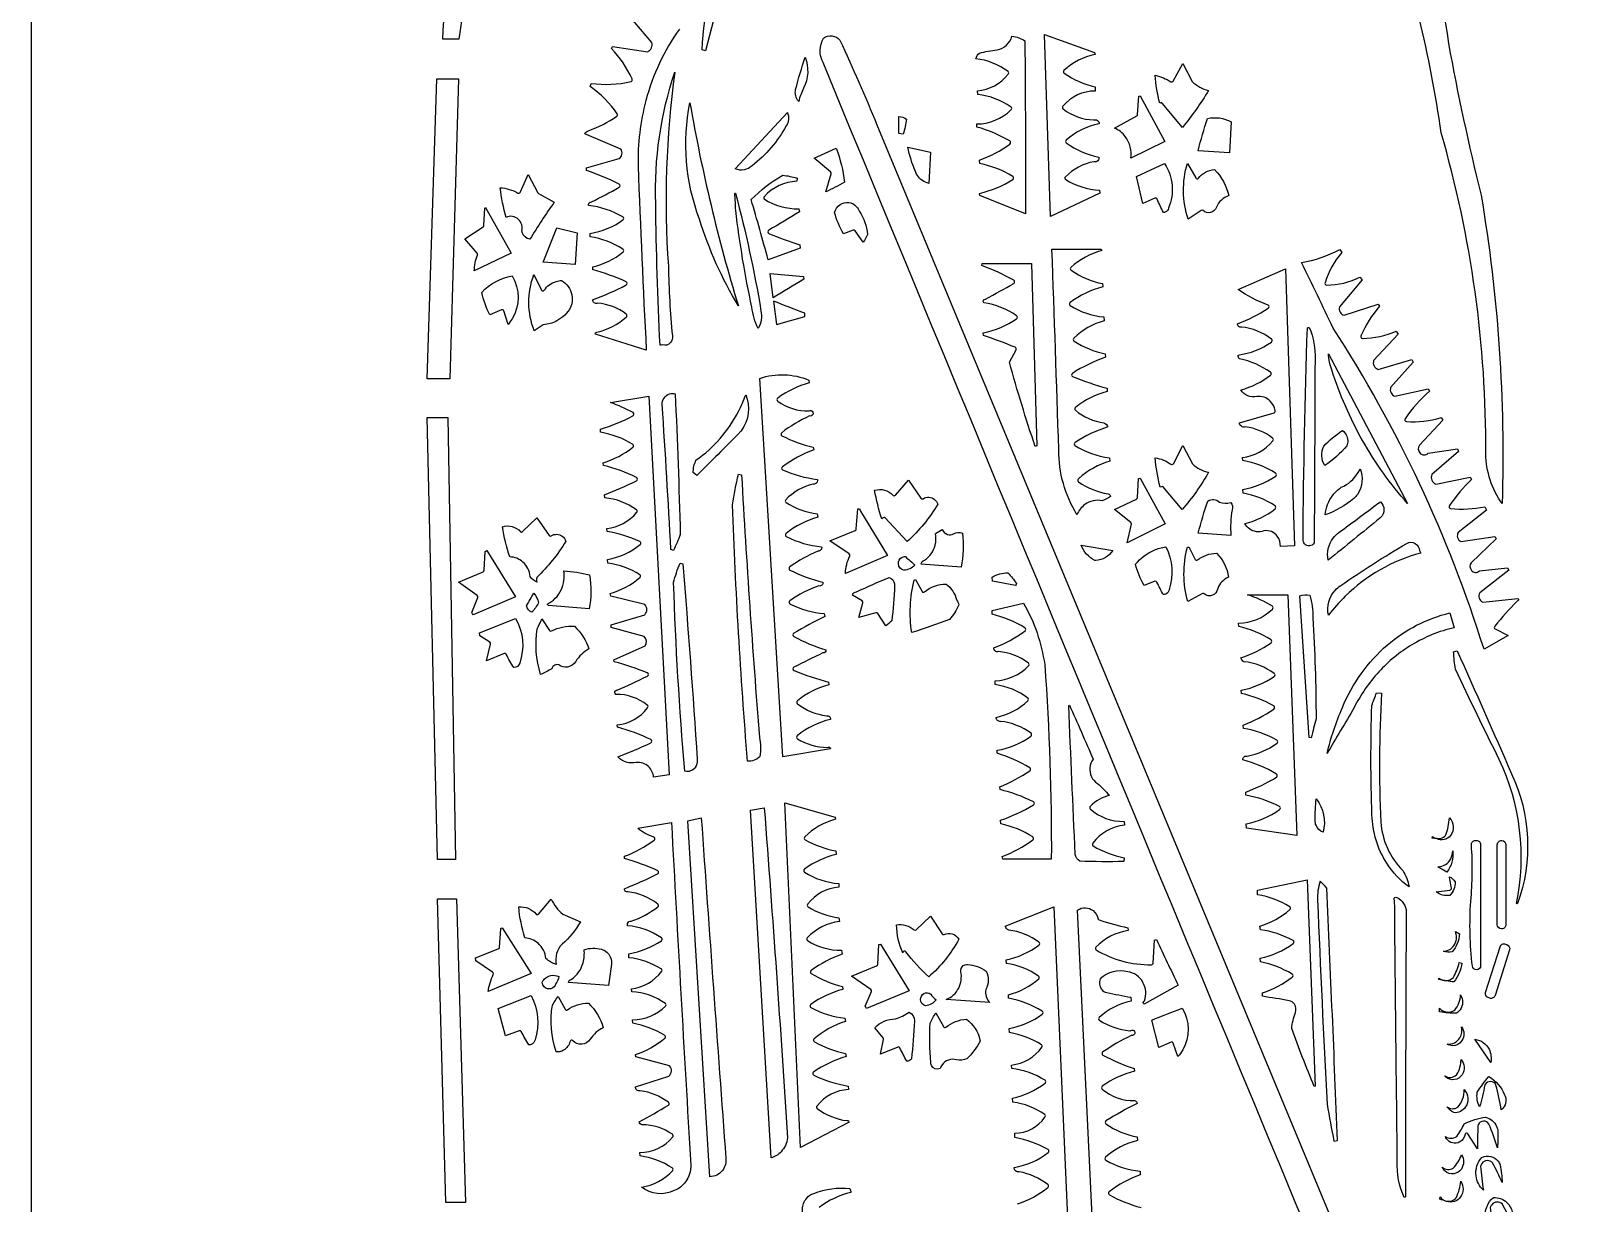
# Model space of a CAD drawing. Header units: millimetres. Extents: x -300 to 300, y -800 to 800.
# Drawn here: x -300 to 75.8, y -62.3 to 221.9 of the extents above; entities that cross this region are included whole.
import ezdxf

# ---------------------------------------------------------------- set-up
doc = ezdxf.new("R2010")
doc.units = ezdxf.units.MM
doc.layers.add('Default', color=70, linetype='Continuous')

msp = doc.modelspace()

# ---------------------------------------------------------------- linework, layer by layer
at = {"layer": 'Default'}
for points in [[(-300, -800), (300, -800), (300, 800), (-300, 800)], [(-198.41, 137.58), (-203.96, 137.58), (-201.6, 210.3), (-196.38, 210.3)], [(-172.49, 174.22), (-167.54, 172.99), (-168.02, 165.29), (-175.81, 165.86)], [(-203.97, 128.2), (-198.91, 128.2), (-197.05, 21.02), (-201.47, 21.02)], [(-194.67, -62.12), (-199.42, -62.12), (-201.45, 11.48), (-196.8, 11.48)]]:
    msp.add_lwpolyline(points, close=True, dxfattribs=at)
for points in [[(56.71, 107.31, -0.150475), (52.74, 119.42, 0.072318), (41.94, 197.18, 0.045357), (28.79, 252.4, 0.012783), (19.54, 280.8, -0.031369), (17.06, 287.03, -0.20689), (19.37, 291.96, -0.095541), (43.69, 218.88, 0.015118), (51.61, 182.1, -0.049632)], [(-190.13, 275.88, -0.046409), (-191.24, 255.64, -0.000313), (-196.27, 219.91), (-200.18, 219.91, -0.032035), (-195.75, 254.48, -0.040407), (-190.85, 275.08, -0.392731)], [(-129.28, 244.76), (-136.48, 217.1), (-137.23, 217.32, -0.115769), (-130.06, 244.48), (-129.83, 244.91)], [(105.89, -298.11, -0.070279), (101.54, -290.05, -0.000912), (-107.94, 214.24, -0.255848), (-107.85, 220.2, -0.39256), (-103.85, 219.67, -0.011732), (-94.88, 199.19), (108.16, -289.59, -0.075469), (109.97, -294.94, -0.339873), (106.45, -298.11)], [(-58.85, 177.59), (-69.9, 181.99), (-69.98, 182.53, 0.080218), (-61.95, 185.87, 0.548712), (-61.95, 186.62, 0.092976), (-69.91, 189.75), (-70.02, 190.59, 0.072773), (-62.65, 194.51, 0.535483), (-62.68, 195.24, 0.066528), (-70.67, 198.63), (-70.67, 199.38, 0.200106), (-62.38, 202.79, 0.483139), (-62.36, 203.48, 0.122015), (-70.41, 206.54), (-70.49, 207.37, 0.199059), (-63.06, 211.42, 0.437244), (-63.07, 212.07, 0.134907), (-70.88, 215.18, -0.201057), (-70.05, 216.55, -0.022795), (-65.73, 217.38, 0.289063), (-62.14, 220.66, -0.121463), (-59.02, 219.53, -0.002469)], [(-41.96, 207.35, 0.228493), (-49.77, 203.68, 0.4728), (-49.74, 203, 0.154417), (-42.35, 200.34, -0.549357), (-41, 199.4, 0.132865), (-48.99, 195.47, 0.469273), (-48.97, 194.79, 0.10455), (-41.04, 191.3, -0.230373), (-41.34, 190.45, -0.281098), (-42.25, 190.22, 0.15242), (-49.18, 186.55, 0.47338), (-49.12, 185.87, 0.115675), (-40.91, 183.31), (-40.85, 182.56), (-52.81, 176.92), (-54.23, 221.04), (-42.09, 216.68), (-41.98, 216.25, 0.133386), (-49.53, 212.36, 0.475531), (-49.49, 211.68, 0.099116), (-41.96, 208.41)], [(-112.28, 215.56, -0.208712), (-112.65, 208.02, 0.057802), (-113.86, 204.85, -0.244221), (-114.6, 207.75, -0.013801)], [(-147.48, 145.76, -0.008909), (-148.52, 180.09, -0.089623), (-143.89, 211.92, 0.051645), (-145.45, 164.88, 0.018526), (-144.49, 148, -0.219725), (-144.95, 146.35, -0.313132), (-146.88, 145.8, -0.131272)], [(-20.79, 198.51), (-25.71, 204.38, 0.428098), (-26.3, 204.4, -0.051663), (-27.39, 211.18, -0.08512), (-23.61, 209.6, 0.429005), (-23.06, 209.75), (-20.68, 214.02), (-18.43, 209.7, 0.155666), (-14.47, 207.48, -0.028824)], [(-140.23, 204.51, 0.031102), (-128.47, 155.23, -0.060255), (-137.92, 176.32, -0.139717)], [(-25.05, 195.12), (-33.32, 191.05, 0.196684), (-34.67, 196.31, 0.130675), (-37.26, 198.37), (-31.89, 201.33, 0.249726), (-31.67, 201.68), (-31.41, 206.09), (-31.08, 206.2)], [(-116.6, 202.12, -0.252754), (-116.87, 198.91, -0.101487), (-125.17, 189.24, -0.305226), (-129.22, 188.48)], [(-89.6, 197.08), (-89.6, 201.15, -0.15243), (-87.7, 200.53, -0.025416), (-88.5, 196.93)], [(-17, 192.88, -0.019187), (-14.74, 200.7, -0.179244), (-9, 199.91), (-9.37, 192.34)], [(-110.13, 191.1), (-104.75, 193.47, -0.060498), (-102.73, 185.24, -0.023186), (-107.3, 182.93), (-105.97, 187.27, 0.302379), (-106.11, 187.75)], [(-81.91, 192.51), (-82.28, 184.94, -0.189723), (-85.08, 186.91, -0.050642), (-85.57, 187.82, -0.043609), (-87.41, 193.76)], [(-27.46, 181.37), (-30.41, 180.1), (-31.95, 186.63), (-25.12, 189.76, -0.248059), (-24.17, 178.98, -0.271009), (-24.97, 177.97, -0.100552), (-25.41, 177.9, -0.011921), (-26.95, 181.15, 0.416475)], [(-9.54, 181.99, 0.227216), (-12.53, 179.19, -0.240857), (-13.99, 177.89, -0.244585), (-15.8, 178.35, 0.347235), (-16.28, 178.38), (-19.38, 176.25, -0.154572), (-19.6, 189.82), (-17.58, 186.29, 0.523969), (-16.94, 186.21, -0.212442), (-13.03, 188.32, -0.12912)], [(-181.41, 182.79), (-179.41, 187.08), (-177.13, 182.71, 0.150923), (-176.96, 182.54), (-173.11, 180.43, 0.01825), (-179.02, 171.41, -0.299248), (-180.9, 173.11, -0.024034), (-180.95, 173.35, 0.260829), (-181.82, 176.24, 0.314782), (-184.82, 176.72, -0.035513), (-186.23, 183.89, -0.119302), (-181.96, 182.61, 0.438244)], [(-114.28, 185.47, 0.201061), (-122.18, 181.79, 0.476949), (-122.18, 181.1, 0.138713), (-113.84, 178.77), (-113.69, 178.1, -0.005903), (-121.13, 173.59, 0.606586), (-121.08, 172.82, 0.017554), (-113.6, 170.04), (-113.48, 169.23), (-121.29, 166.46, 0.008288), (-125.38, 181.02, -0.071132), (-117.73, 186.95, -0.044428), (-114.26, 186.23)], [(-129.18, 182.55, -0.024625), (-123.01, 154.07, -0.183265), (-123.69, 149.79, -0.0851), (-125.21, 154.95, -0.023527), (-129.12, 178.38, 0.003844), (-129.33, 182.49, -0.422072)], [(-183.58, 168.07), (-192.52, 163.75, -0.089138), (-191.75, 167.59, 0.29425), (-191.82, 168.07), (-194.77, 171.54), (-190.37, 174.46, 0.233509), (-190.18, 174.81), (-189.99, 178.98), (-189.76, 179.11)], [(-100.64, 173.58), (-102.96, 172.71, -0.065898), (-105.17, 177.91, -0.177478), (-103.83, 179.83, -0.382244), (-99.8, 179.31, -0.096108), (-99.13, 178.17, -0.114068), (-97.15, 172.6, -0.022223), (-98.2, 170.67), (-100.19, 173.44, 0.343361)], [(-56.51, 121.2, -0.014775), (-62.74, 141.58), (-61.15, 144.6, 0.44685), (-61.36, 145.22, 0.018777), (-69.03, 148.06), (-69.09, 148.74, 0.101424), (-61.01, 152.15, 0.525), (-61.01, 152.88, 0.112434), (-68.97, 156, -0.66581), (-68.54, 156.92, 0.0098), (-61.71, 160.72, 0.577232), (-61.72, 161.48, 0.03695), (-69.44, 165.05), (-69.38, 165.5), (-57.37, 165.5), (-56.14, 121.29, -0.204855)], [(-46.4, 104.63, -0.137998), (-50.8, 120.36, 0.001145), (-52.44, 169.03), (-40.51, 169.03), (-40.39, 168.7, 0.10796), (-47.85, 164.6, 0.489895), (-47.81, 163.9, 0.100614), (-40.16, 160.65), (-40.1, 159.86, 0.105599), (-48.03, 156.04, 0.499917), (-48.02, 155.34, 0.120597), (-39.86, 152.57), (-39.75, 151.64, 0.129805), (-47.15, 147.4, 0.472502), (-47.09, 146.72, 0.092526), (-39.53, 143.64), (-39.5, 142.81, 0.05273), (-47.49, 138.9, 0.602056), (-47.43, 138.13, 0.03385), (-39.04, 135.28), (-39.02, 134.48, 0.106742), (-46.77, 130.63, 0.477453), (-46.77, 129.94, 0.132661), (-39.85, 126.86, -0.262172), (-38.92, 125.89, 0.069338), (-46.85, 122.14, 0.521257), (-46.87, 121.42, 0.117562), (-38.51, 118.45), (-38.4, 117.58, 0.117699), (-45.91, 113.41, 0.045926), (-46.1, 113.23, 0.426921), (-46.01, 112.6, 0.119307), (-38.78, 109.69, -0.327306), (-38.24, 109.04, -0.087127), (-40.24, 108.02, 0.209023), (-44.46, 107.08, 0.13205)], [(52.91, 105.72), (46.06, 100.34, 0.442213), (46.76, 98.09), (54.95, 99.3), (55.24, 98.8), (49.18, 92.98, 0.338115), (49.27, 91.1, 0.435183), (51.23, 90.99), (58.05, 91.71), (58.32, 91.18), (51.28, 85.69, 0.426336), (52, 83.39), (60.54, 84.31, -0.542087), (60.39, 83.64, 0.031074), (54.91, 77.59, 0.484905), (55.05, 76.92), (58.2, 75.36), (52.32, 71.98, 0.068182), (15.72, 149.89, 0.001968), (8.1, 165.76, 0.074298), (17.32, 168.91), (17.87, 168.22, 0.105819), (13.77, 160.87, 0.493843), (14.13, 160.31, 0.122014), (22.24, 162.25), (22.74, 161.61), (17.31, 155.01, 0.43498), (18.38, 152.97), (26.68, 155.66), (27, 155.21, 0.073144), (22.48, 147.98, 0.562079), (22.85, 147.36, 0.097935), (31.04, 149.11), (31.49, 148.43), (25.55, 141.98, 0.424232), (26.69, 139.87), (34.81, 142.27), (35.16, 141.65), (29.68, 135.46, 0.410644), (30.73, 133.34), (38.76, 135.16), (39.12, 134.59, 0.067178), (33.19, 127.88, 0.589603), (33.5, 127.2, 0.085293), (41.94, 128.16), (42.31, 127.52), (36.66, 121.5, 0.336951), (36.75, 119.61, 0.443265), (38.75, 119.52), (45.88, 120.57), (46.16, 119.95), (39.68, 114.34, 0.426033), (40.61, 112.04), (48.98, 113.7), (49.3, 113.17, 0.051222), (43.93, 106.82, 0.577275), (44.22, 106.13, 0.07631), (52.51, 106.54)], [(-183.33, 162.52, -0.274692), (-183.32, 152.13, -0.043888), (-184.29, 150.78), (-185.38, 154.04, 0.443698), (-185.91, 154.3), (-188.71, 153.09, -0.078831), (-190.69, 158.52, -0.162399)], [(-175.78, 150.69), (-177.96, 149.2, -0.186187), (-178.06, 162.84), (-176.22, 159.1, 0.589994), (-175.54, 159.05, -0.176656), (-172.67, 161.2, -0.067635), (-171.37, 161.4, -0.218377), (-168.89, 157.95, -0.133926), (-169.07, 155.08, 0.096548), (-169.15, 154.93, -0.142511), (-172.51, 151.62, -0.110718), (-175.77, 150.7)], [(-120.07, 157.23), (-120.8, 163.14), (-112.71, 162.35), (-112.58, 161.72, 0.00465)], [(-5.67, 102.49, 0.114722), (1.67, 106.06, 0.488815), (1.66, 106.76, 0.107241), (-6.1, 109.81), (-6.2, 110.7, 0.096291), (1.81, 113.98, 0.547707), (1.79, 114.72, 0.094468), (-6.15, 117.73), (-6.24, 118.5, 0.196384), (1.1, 122.52, 0.4634), (1.07, 123.19, 0.134024), (-5.56, 125.91, -0.48752), (-6.99, 126.92), (1.42, 129.36, 0.403877), (1.7, 129.91, 0.151438), (0.47, 132.17, 0.234486), (-2.78, 133.26, -0.324426), (-6.62, 134.88, 0.096997), (0.55, 138.45, 0.499565), (0.54, 139.16, 0.110277), (-6.96, 142.39, -0.14927), (-7.28, 143.34, 0.116675), (0.77, 146.45, 0.500014), (0.8, 147.16, 0.14559), (-6.5, 150.11, -0.523204), (-7.45, 150.93, 0.051663), (0.02, 154.67, 0.588593), (-0.03, 155.44, -0.070557), (-7.33, 159.26), (4.19, 164.23), (6.36, 97.07), (2.95, 96.89, 0.174902), (2.18, 99.39, 0.280636), (-1.04, 100.74, -0.263657), (-4.58, 101.2, -0.106409)], [(-119.97, 156.43), (-119.27, 150.75), (-112.34, 152.72), (-112.36, 153.47, -0.006627)], [(9.94, 150.02, -0.116959), (11.34, 142.31, -0.000876), (11.13, 97.79, -0.550765), (8.79, 97.6, -0.167428), (8.45, 98.61, -0.006441), (9.49, 149.92, -0.246003)], [(14.59, 143.61), (33.78, 107.31, -0.052925), (22.88, 122.6, -0.05091), (15.41, 139.75, -0.074494)], [(-123.3, 137.69, -0.182015), (-111.43, 137.26), (-111.29, 136.59, 0.088502), (-118.95, 132.9, 0.508927), (-118.95, 132.18, 0.164794), (-111.33, 129.78, -0.450878), (-110.43, 129.52, -0.380086), (-110.66, 128.64, -0.240733), (-111.2, 128.57, 0.057039), (-117.97, 124.51, 0.546386), (-117.91, 123.78, 0.069796), (-110.32, 121.04), (-110.19, 120.33, 0.070544), (-117.81, 116.26, 0.550281), (-117.76, 115.52, 0.077675), (-109.33, 113.19, -0.320195), (-109.71, 112.17, -0.206727), (-110.36, 112.04, 0.148261), (-116.98, 108.25, 0.458785), (-116.92, 107.59, 0.115014), (-109.36, 104.86), (-109.24, 103.99, 0.103839), (-116.93, 100.04, 0.531595), (-116.87, 99.32, 0.09414), (-108.29, 96.83, -0.502928), (-109.18, 95.77, 0.058936), (-116.01, 91.95, 0.550034), (-115.97, 91.21, 0.059955), (-107.97, 88.24, -0.526347), (-108.94, 87.34, 0.081751), (-115.99, 83.71, 0.550685), (-115.94, 82.97, 0.098513), (-107.66, 80.66), (-107.54, 79.92, 0.021964), (-115.03, 75.87, 0.574984), (-115.02, 75.11, 0.055649), (-107.28, 71.85, -0.468524), (-107.98, 71.1, 0.00963), (-115.01, 67.64, 0.631912), (-114.98, 66.85, 0.033975), (-106.61, 64.03), (-106.54, 63.34, 0.11294), (-114.16, 59.48, 0.476434), (-114.15, 58.79, 0.135653), (-107.11, 55.87, -0.52037), (-106.16, 55, 0.117165), (-114.2, 50.99, 0.513985), (-114.15, 50.28, 0.139251), (-106.89, 48.2, -0.56347), (-106.13, 47.86), (-117.66, 45.95)], [(-161.27, 117.23, 0.099699), (-154.07, 121.02, 0.523743), (-154.12, 121.74, 0.089817), (-161.91, 124.61), (-161.94, 125.4, 0.05347), (-154.04, 128.61, 0.570459), (-154.01, 129.37, 0.038147), (-159.5, 131.82), (-150.21, 133.4), (-145.26, 41.56), (-149.04, 40.96, 0.184184), (-150.3, 43.57, 0.229236), (-153.26, 44.54, -0.26648), (-157.69, 45.88, 0.015678), (-149.72, 49.3, 0.615848), (-149.71, 50.08, 0.052322), (-157.78, 53.07), (-157.84, 53.66, 0.209071), (-150.51, 57.78, 0.498003), (-150.6, 58.47, 0.171708), (-158.16, 61.06, -0.59885), (-158.21, 62.01, -0.177026), (-157.9, 62.07, 0.010109), (-150.55, 65.47, 0.645839), (-150.57, 66.26, 0.035368), (-158.56, 68.95), (-158.66, 69.47), (-151.1, 72.8, 0.38423), (-151.31, 75.06), (-159.29, 77.29), (-159.31, 77.94), (-151.18, 80.36, 0.416466), (-151.19, 82.84), (-159.43, 84.86), (-159.53, 85.55, 0.107517), (-152.34, 89.36, 0.487221), (-152.36, 90.06, 0.112547), (-160.14, 92.87), (-160.2, 93.78, 0.126299), (-152.26, 97.39, 0.56334), (-152.35, 98.13, 0.058969), (-160.33, 100.56), (-160.39, 101.31, 0.199426), (-153.15, 105.15, 0.448458), (-153.16, 105.81, 0.133852), (-160.9, 108.71), (-160.95, 109.46, 0.022314), (-153.18, 112.84, 0.608023), (-153.17, 113.61, 0.065508), (-161.21, 116.56)], [(-143.81, 133.97, -0.005678), (-142.58, 99.81, -0.030662), (-144.22, 95.98), (-144.86, 96.16, 0.003937), (-146.96, 131.32, -0.322555), (-145.18, 133.92, -0.146299)], [(-139.45, 114.82, -0.107068), (-138.76, 117.83, 0.120989), (-128.47, 129.67, 0.031666), (-126.69, 133.71, -0.265696), (-127.78, 125, -0.025197), (-128.32, 124.37, -0.002149), (-138.53, 114.16)], [(18.02, 125.01, -0.225844), (19.27, 122.65, -0.10442), (19.07, 121.33, -0.074859), (13.72, 116.55, -0.263877), (13.45, 121.24, -0.068059)], [(-26.23, 111.33, -0.037004), (-27.44, 118.41, -0.131393), (-23.6, 116.84, 0.463451), (-23.01, 116.98), (-20.72, 121.4), (-18.33, 116.97, 0.15937), (-14.46, 114.93, -0.048635), (-20.84, 105.89), (-25.52, 111.43, 0.093468)], [(-127.71, 114.26, 0.006045), (-123.36, 50.64, -0.083693), (-123.25, 46.01, -0.241416), (-126.27, 44.88, -0.010684), (-129.93, 107.04, -0.022719), (-128.44, 114.46)], [(-93.72, 103.65, -0.033117), (-95.45, 110.56, -0.285374), (-90.95, 109.31, 0.406515), (-90.41, 109.36), (-87.21, 112.99), (-84.22, 108.62, 0.410517), (-83.69, 108.51, -0.32926), (-80.91, 108.31, -0.130777), (-80.12, 107.17, -0.076421), (-87.57, 98.12), (-92.95, 103.92, 0.206467)], [(-37.25, 105.89), (-31.92, 108.43, 0.265688), (-31.68, 108.79), (-31.42, 113.37), (-31.03, 113.47), (-25.02, 102.39), (-34.21, 97.81), (-33.19, 102.3, 0.289839), (-33.34, 102.75)], [(13.81, 104.56, -0.145454), (15.71, 109.43, -0.081868), (17.72, 111.28, 0.160414), (21.79, 114.83, 0.029078), (22.29, 115.78, -0.248695), (21.61, 109.55, -0.053287), (20.76, 108.55, -0.080049)], [(-99.88, 101.19), (-99.52, 106.06, -0.443361), (-98.88, 105.52), (-92.33, 94.75), (-102.52, 90.38, -0.098377), (-101.48, 94.63, 0.344159), (-101.64, 95.15), (-106.31, 98.3), (-100.14, 100.82, 0.276005)], [(-16.96, 100.14, -0.024377), (-14.63, 107.94, -0.352578), (-11.82, 107.7, 0.178323), (-9.11, 107.57, -0.267354), (-8.75, 105.83, 0.064339), (-9.05, 99.57)], [(14.54, 93.61, -0.217538), (15.72, 98.96, -0.081812), (17.12, 100.3, 0.002848), (27.19, 107.78, -0.434598), (27.25, 103.93, -0.025389), (27.06, 103.77, -0.002034)], [(-183.91, 94.37, -0.044051), (-185.68, 101.72, -0.283424), (-181.31, 100.5, 0.364336), (-180.81, 100.53), (-177.31, 103.9), (-174.39, 99.61, 0.418457), (-173.86, 99.49, -0.323838), (-171.18, 99.39, -0.144134), (-170.32, 98.19, -0.066248), (-177.38, 89.41, 0.259377), (-177.26, 88.3, -0.196344), (-178.96, 89.62, 0.187848), (-180.74, 93.15, 0.183748)], [(-74.49, 91.9), (-84.14, 92.63, -0.396838), (-83.32, 93.57, 0.18477), (-80.77, 97.25, 0.105068), (-80.65, 100.03, -0.012508), (-79.09, 101.04, 0.213613), (-77.77, 99.85, 0.189058), (-76.3, 99.96, -0.23896), (-74.15, 100.16, -0.08838)], [(36.99, 95.32, 0.128823), (18.67, 84.85, 0.034505), (14.6, 80.29, -0.233431), (16.19, 86.27, -0.074189), (17.61, 87.47, -0.019042), (33.58, 97.64, -0.279244), (35.61, 97.66, -0.236464), (36.66, 95.95, -0.144178)], [(-193.07, 80.91), (-191.68, 84.53, 0.34426), (-191.83, 85.05), (-196.37, 88.29), (-190.37, 90.79, 0.282474), (-190.11, 91.17), (-189.91, 95.68), (-189.5, 95.93), (-182.52, 84.72), (-192.8, 80.37, -0.10419)], [(-85.66, 92.4, -0.19181), (-88.37, 91.16, -0.343365), (-89.68, 92.68, -0.292615), (-88.85, 94.27, -0.153845), (-87.99, 94.45, -0.022428)], [(-45.34, 97.26), (-37.7, 95.98, -0.23982), (-41.84, 93.5, -0.010586), (-42.06, 93.49, -0.180117)], [(-27.48, 88.47), (-30.09, 87.44, -0.077405), (-32.17, 92.59, -0.122081), (-27.69, 96.03, -0.066859), (-24.87, 96.83, -0.207813), (-24.05, 86.5, -0.266452), (-24.82, 85.36, -0.13679), (-25.46, 85.24, -0.014148), (-26.99, 88.26, 0.400831)], [(-19.17, 96.69), (-17.74, 93.8, 0.481572), (-17.15, 93.65, -0.159998), (-12.53, 95.29, -0.173425), (-9.66, 89.44, 0.219635), (-12.21, 86.76, 0.010773), (-12.28, 86.56, -0.239587), (-13.48, 85.09, -0.292772), (-15.5, 85.45, 0.322464), (-15.95, 85.51), (-19.53, 83.56, -0.132392), (-19.59, 96.75, -0.117997)], [(-174.86, 82.92, 0.171141), (-171.47, 86.38, 0.149606), (-170.79, 91.04, -0.038427), (-164.6, 90.03, -0.096825), (-164.66, 81.79), (-174.5, 82.63)], [(-141.44, 42.41, -0.014148), (-144.18, 88.16, -0.033404), (-142.63, 92.89), (-141.94, 92.75, -0.003021), (-138.45, 45.28, -0.19634), (-138.98, 43.3, -0.305464)], [(-61.31, 87.43), (-66.89, 88.48), (-66.98, 89.49, -0.142448), (-63.12, 90.5, -0.042017), (-61.01, 87.96, -0.177977)], [(-95.13, 80.86), (-99.31, 79.71), (-98.29, 83.25, 0.344359), (-98.48, 83.75), (-100.81, 85.1, -0.39003), (-99.81, 85.92, -0.017481), (-91.88, 89.38, -0.287312), (-90.64, 87.86, -0.059832), (-90.63, 87.38, -0.028787), (-91.3, 78.89, -0.034635), (-92.74, 77.65), (-94.7, 80.69, 0.332602)], [(-75.06, 82.78, -0.096505), (-77.31, 79.23, -0.018006), (-86.43, 76.05, -0.102154), (-85.83, 88.78, -0.059665), (-85.55, 88.91), (-83.95, 86.01, 0.484143), (-83.35, 85.89, -0.183004), (-78.11, 87.81, -0.17076), (-75.55, 83.97, -0.090788)], [(-178.07, 85.58, -0.123838), (-176.96, 83.27, -0.066003), (-178.55, 80.98, -0.263142), (-179.82, 82.53, -0.017256)], [(-64.95, 30.53, 0.052854), (-56.93, 34.26, 0.591757), (-56.96, 35.03, 0.052853), (-65.04, 37.98), (-65.08, 38.6, 0.040469), (-57.83, 42.5, 0.534808), (-57.82, 43.23, 0.061026), (-65.7, 46.77), (-65.72, 47.49, 0.121667), (-57.54, 50.95, 0.479891), (-57.52, 51.64, 0.127345), (-64.9, 54.51, -0.508615), (-65.95, 55.47, 0.136766), (-58.28, 59.51, 0.445692), (-58.29, 60.17, 0.126171), (-66.2, 63.43), (-66.23, 64.35, 0.193947), (-58.14, 67.94, 0.48164), (-58.15, 68.63, 0.146443), (-65.42, 71.42, -0.507268), (-66.55, 72.32, 0.067754), (-58.96, 76.44, 0.530481), (-58.99, 77.17, 0.080762), (-66.95, 80.47), (-66.97, 81.36), (-59.31, 83.17, -0.094245), (-54.21, 68.28, -0.019712), (-52.6, 21.06), (-64.37, 21.06), (-64.49, 21.78, 0.073532), (-57.09, 25.76, 0.519743), (-57.11, 26.48, 0.098487), (-64.87, 29.63)], [(6.95, 26.82), (-5.3, 28.6), (-5.33, 29.67, 0.102437), (2.75, 33.13, 0.56754), (2.71, 33.88, 0.071236), (-5.42, 36.63), (-5.46, 37.34, 0.04218), (1.98, 40.97, 0.560727), (1.98, 41.72, 0.072004), (-6.15, 45.19, -0.556523), (-5.1, 46.07, 0.105978), (2.13, 49.19, 0.541556), (2.1, 49.92, 0.093263), (-5.98, 52.81), (-6.09, 53.59, 0.061013), (1.36, 57.51, 0.552859), (1.33, 58.25, 0.072579), (-6.47, 61.28), (-6.53, 62.04, 0.098228), (1.45, 65.41, 0.514353), (1.46, 66.13, 0.132168), (-5.88, 68.97, -0.236513), (-6.61, 69.89, 0.069342), (0.68, 73.55, 0.514762), (0.68, 74.27, 0.088528), (-7.17, 77.53), (-7.18, 78.33, 0.191085), (1.01, 81.74, 0.486768), (1, 82.43, 0.064199), (-5.03, 85.21), (4.76, 85.21)], [(9.9, 50.61), (7.68, 84.92, -0.139277), (10.06, 85.11, -0.080195), (10.8, 79.65, -0.015067), (11.59, 55.16, -0.007884), (10.4, 50.54)], [(-189.54, 69.21), (-188.56, 73.24, 0.324244), (-188.75, 73.72), (-191.17, 75.23), (-191.29, 76), (-182.49, 79.47, -0.217634), (-181.51, 68.66, -0.348723), (-182.96, 67.54, -0.024489), (-184.76, 70.79, 0.402118), (-185.26, 70.99)], [(-173.81, 76.43, -0.13724), (-168.21, 77.56, -0.128031), (-164.73, 72.06, 0.134994), (-167.92, 69.03, -0.216626), (-169.9, 67.69, -0.202528), (-171.99, 68.22, 0.409859), (-173.71, 67.37, 0.015455), (-173.74, 67.28, -0.028702), (-176.43, 65.89, -0.115844), (-177.24, 76.96, -0.006104), (-176.13, 79.35), (-174.31, 76.57, 0.388266)], [(45.07, 77.21, 0.079844), (34.79, 73.06, 0.070334), (26.82, 66.53, 0.068232), (20.81, 57.84, -0.001707), (14.28, 46.74, -0.046363), (17.98, 57.84, -0.11902), (28.87, 73.01, -0.118572), (44.01, 80.8)], [(60.22, 10.33, 0.162294), (56.02, 45.26, -0.005463), (45.38, 67.14, -0.028884), (44.94, 71.39), (45.8, 71.59, -0.002934), (58.97, 41.82, -0.199393), (60.46, 10.31, -0.197851)], [(27.49, 61.34, 0.025609), (27.3, 30.06, 0.177829), (32.61, 18.34, -0.112416), (34.13, 14.39, -0.092578), (28.74, 20.09, -0.136298), (25.15, 31.85, -0.016723), (25.11, 58.37, -0.006001), (26.27, 61.43)], [(-48.19, 58.45, -0.00398), (-42.49, 45.38, 0.272421), (-42.86, 41.1, 0.145043), (-41.4, 39.46, -0.019927), (-38.51, 36.59, 0.141497), (-43.15, 33.89, 0.390954), (-43.16, 33.28, 0.194737), (-34.97, 30.26), (-34.89, 29.38, 0.205574), (-42.53, 24.98, 0.481995), (-42.45, 24.3, 0.081242), (-34.93, 21.4), (-35.03, 20.52, -0.015418), (-45.7, 20.62, -0.243725), (-46.8, 22.2, -0.001557), (-48.37, 58.39)], [(-101.78, -34.76, 0.215336), (-109.4, -38.71, 0.472284), (-109.36, -39.39, 0.129031), (-102.14, -42.31, -0.592999), (-101.65, -42.69), (-113.39, -48.83), (-117.2, 34.76), (-105.01, 31.27), (-104.89, 30.82, 0.127965), (-112.37, 26.51, 0.499814), (-112.29, 25.81, 0.086189), (-104.84, 23.1), (-104.75, 22.25, 0.095928), (-112.44, 18.68, 0.505191), (-112.44, 17.97, 0.125341), (-104.16, 15.2), (-104.1, 14.34, 0.207224), (-111.65, 10.24, 0.48024), (-111.58, 9.56, 0.104288), (-104.09, 6.86), (-103.98, 6.02, 0.171523), (-111.82, 2.02, 0.425309), (-111.75, 1.39, 0.145955), (-103.45, -0.99), (-103.33, -1.95, 0.073766), (-110.83, -5.9, 0.513576), (-110.82, -6.61, 0.083271), (-103.22, -9.77), (-103.17, -10.48, 0.09008), (-110.91, -14.14, 0.548565), (-110.88, -14.88, 0.101589), (-102.65, -17.42), (-102.51, -18.26, 0.099573), (-110.12, -22.47, 0.517328), (-110.06, -23.19, 0.075968), (-102.47, -26.02), (-102.37, -26.76, 0.073136), (-110.26, -30.53, 0.581803), (-110.21, -31.29, 0.06614), (-101.82, -33.94)], [(13.28, 27.62, -0.210251), (11.59, 29.31, -0.090051), (11.36, 30.46, -0.015786), (11.6, 35.74, -0.242234)], [(-140.75, 30.42), (-137.47, 31.1, 0.001135), (-131.51, -51.38, -0.189922), (-132.33, -54.37, -0.248237), (-135.43, -55.89)], [(-120.55, -51.36), (-125.58, 32.94), (-122.21, 33.53, -0.003496), (-116.57, -46.5, -0.157856), (-118.13, -49.85, -0.134445)], [(39.84, 26.59, 0.379997), (42.84, 26.7, 0.036656), (43.08, 26.97, 0.066761), (43.93, 31.09, -0.384379), (44.18, 26.82, -0.360281), (40.81, 26.07, 0.02846), (39.76, 26.17)], [(-151.95, -58.44, 0.169223), (-144.41, -54.39, 0.41462), (-144.5, -53.77, 0.109775), (-152.3, -50.87), (-152.35, -50.02, 0.220706), (-144.42, -46.33, 0.511554), (-144.48, -45.62, 0.149619), (-151.78, -43.29, -0.393766), (-152.56, -42.56, 0.020562), (-145.42, -38.54, 0.488624), (-145.44, -37.84, 0.127251), (-152.27, -35.07, -0.498126), (-153.46, -34.12), (-145.33, -31.5, 0.430521), (-145.16, -29.04), (-153.38, -26.87), (-153.45, -26.26, 0.103521), (-146.31, -22.28, 0.519785), (-146.37, -21.57, 0.080299), (-154.09, -18.69), (-154.12, -17.88, 0.18887), (-146.12, -14.55, 0.431979), (-146.17, -13.91, 0.140262), (-154.33, -11.07), (-154.42, -10.32, 0.208752), (-147.06, -6.09, 0.40109), (-147.18, -5.49, 0.10515), (-155.02, -2.79), (-155.06, -1.83, 0.101205), (-147.14, 1.33, 0.513378), (-147.12, 2.05, 0.120886), (-155.34, 4.97, -0.329395), (-155.01, 5.95, -0.200065), (-154.44, 6.08, 0.079847), (-148.01, 9.52, 0.495391), (-148.02, 10.22, 0.13266), (-155.32, 13.21, -0.570865), (-156.06, 13.94, 0.019958), (-148.05, 17.51, 0.605528), (-148.04, 18.28, 0.040169), (-156.08, 21.23), (-156.12, 21.79, 0.065647), (-148.88, 25.7, 0.621978), (-149, 26.47, -0.099036), (-152.88, 28.58), (-144.71, 29.96, 0.001318), (-140.02, -53.07, -0.168405), (-141.27, -57.15, -0.153003), (-144.05, -59.24, -0.290202)], [(43.3, 17.97), (41.11, 19.24, 0.276557), (44.26, 21.21, 0.120821), (44.72, 23.1, -0.212272)], [(49.5, -4.84, -0.044065), (49.09, 10.84, -0.008569), (49.1, 10.87, 0.042057), (49.26, 24.55, -0.427473), (50.23, 25.62), (50.47, 25.63, -0.422085), (51.5, 24.63), (51.5, -4.72, -0.944492)], [(55.54, 5.21), (55.54, 24.61, -0.420382), (56.56, 25.61), (56.66, 25.61, -0.408071), (57.64, 24.61), (57.64, 5.21, -0.417551), (56.62, 4.21), (56.53, 4.21, -0.410884)], [(11.16, -33.99, -0.011051), (5.68, -20, -0.063894), (6.6, -16.08, 0.228806), (6.34, -14.1, 0.203282), (5.05, -13.22, 0.00377), (-1.39, -12.15), (-1.43, -11.28, 0.089717), (5.84, -7.49, 0.530352), (5.79, -6.76, 0.078697), (-1.89, -3.77), (-1.94, -2.89, 0.106568), (6.05, 0.61, 0.54081), (6.01, 1.35, 0.100277), (-1.9, 3.95), (-2.04, 4.84, 0.103577), (5.24, 8.86, 0.499911), (5.2, 9.57, 0.096375), (-2.57, 12.46), (-2.59, 13.59), (9.4, 16.09), (11.4, -33.97)], [(15.93, -47.3), (16.79, -47.16, 0.001967), (14.17, 14.1, 0.030785), (12.57, 15.78, 0.091194), (11.96, 11.21, 0.003289), (14.29, -38.35, 0.005225)], [(43.92, 16.84, -0.181263), (45.29, 15.61, -0.212623), (44, 12.31, -0.198347), (40.73, 13.14), (44.07, 13.61, 0.407184), (44.41, 14.11, 0.001393)], [(-176.96, 7.78), (-173.84, 11.42, 0.126469), (-171.08, 7.8), (-166.76, 5.91, -0.088926), (-171.24, 0.47, 0.253039), (-172.64, -4.42, -0.100355), (-175.13, -3.02, 0.183507), (-177.06, 0.71, 0.168804), (-180.22, 2.02, -0.05502), (-181.74, 9.5, -0.26024), (-177.54, 7.78, 0.456124)], [(32.98, -60.95, -0.124199), (31.3, -52.08, -0.000764), (30.64, 11.07, -0.44672), (30.68, 11.8, -0.346036), (31.21, 11.8, -0.287229), (33.45, 8.31, 0.00129), (33.28, -60.77)], [(-192.19, -2.84), (-186.7, -0.68, 0.277932), (-186.44, -0.32), (-186.07, 4.26), (-185.77, 4.41), (-178.7, -6.65), (-189.12, -11.03, -0.091484), (-187.9, -6.86, 0.357074), (-188.06, -6.32), (-192.17, -3.59)], [(-78.56, 2.85, -0.375528), (-75.1, 1.81, -0.013817), (-75.01, 1.67, -0.085792), (-82.32, -7.46, -0.037438), (-87.91, -1.35, 0.581751), (-88.58, -1.44, 0.118016), (-88.62, -1.65, -0.095223), (-90.13, 5.14, -0.240902), (-85.89, 3.94, 0.379045), (-85.38, 3.96), (-81.91, 7.31), (-79.05, 2.99, 0.37899)], [(-94.7, -4.37), (-94.46, 0.37), (-94.04, 0.49), (-87.04, -10.79), (-97.44, -15.09), (-97.7, -14.58), (-96.23, -11.02, 0.356324), (-96.38, -10.49), (-101.05, -7.3), (-94.96, -4.75, 0.279935)], [(46.34, 3.03, -0.175263), (44.57, -1.41, -0.08062), (42.52, -1.25, 0.279574), (45.3, 0.65, 0.210331), (45.37, 3.59)], [(58.5, -0.87), (55, -11.96, -0.427152), (53.71, -12.6), (53.31, -12.46, -0.401866), (52.7, -11.21), (56.21, -0.12, -0.426543), (57.5, 0.51), (57.88, 0.37, -0.401517)], [(-159.98, -9.57), (-169.68, -8.78, -0.414249), (-168.99, -8.08, 0.171344), (-166.14, -4.04, 0.101483), (-165.89, -0.85, -0.141942), (-161.7, -0.73, -0.22962), (-159.55, -2.59, -0.164906), (-159.34, -4.93, 0.001091)], [(-172.73, -9.08, -0.263561), (-173.92, -10.32, -0.275329), (-175.54, -9.89, -0.1725), (-176.06, -8.74, -0.22184), (-173.98, -7.12, -0.170071), (-172.04, -7.36, -0.135386)], [(-78.1, -12.92, 0.190908), (-75.06, -10.16, 0.165336), (-74.53, -6.2, -0.276674), (-73.95, -4.72, -0.207814), (-72.93, -4.47, -0.162033), (-68.38, -6.1, -0.253356), (-68.51, -10.54, 0.243297), (-67.54, -13.65)], [(46.94, -4.1, -0.131884), (45.02, -8.65, -0.036829), (41.35, -8.06), (41.4, -7.77, 0.364359), (44.81, -7.67, 0.072102), (46.33, -3.94)], [(-80.54, -13, -0.208304), (-83.09, -14.44, -0.342306), (-84.31, -12.93, -0.281769), (-83.51, -11.46, -0.331108), (-81.82, -11.67, 0.063464)], [(-181.61, -20.51), (-184.91, -21.78), (-186.69, -15.1), (-178.72, -11.98, -0.194252), (-177.76, -22.69, -0.255832), (-178.71, -23.84, -0.108173), (-179.3, -23.93, -0.018864), (-181.12, -20.7, 0.388059)], [(-161.27, -19.78, 0.131195), (-164.41, -22.55, -0.229351), (-166.46, -23.78, -0.227452), (-168.62, -22.93, 0.59569), (-169.3, -23.12, -0.202122), (-170.88, -25.25, -0.151714), (-172.65, -25.66, -0.123556), (-173.59, -14.3, -0.000662), (-172.2, -12.19), (-170.49, -15.3, 0.463584), (-169.92, -15.44, -0.170861), (-164.85, -13.85, -0.140736)], [(41.53, -15.04, 0.387134), (45.21, -15.5, 0.16685), (46.64, -11.81, -0.297251), (46.51, -15.44, -0.095875), (45.68, -16.23, -0.04903), (41.56, -15.91)], [(-89.84, -24.45), (-94.02, -26.22), (-93.27, -22.64, 0.22932), (-93.36, -22.26), (-95.4, -19.77, -0.198885), (-90.37, -17.63, 0.065516), (-87.07, -16.03, -0.296409), (-85.78, -18.07, -0.013396), (-85.78, -18.2, -0.010913), (-86.5, -27.32, -0.243674), (-87.64, -27.89, -0.017615), (-89.33, -24.65, 0.406642)], [(-80.57, -16.15), (-78.77, -19.5, 0.470417), (-78.19, -19.63, -0.144595), (-73.16, -17.69, -0.18034), (-69.9, -22.77, -0.00718), (-69.85, -23.02, -0.076476), (-73.06, -27.3, -0.155836), (-75.58, -27.55, 0.311189), (-79.1, -28.79, 0.07008), (-79.59, -29.7, -0.398623), (-81.66, -28.9, -0.104532), (-81.85, -28.15, -0.02801), (-81.99, -18.64, -0.042695)], [(-23.55, -23.25), (-26.51, -24.54), (-28.25, -17.93, -0.005217), (-20.89, -15.05, -0.281116), (-20.75, -25.17, -0.055864), (-21.96, -26.78), (-23.02, -23.51, 0.447602)], [(46.89, -19.52, -0.303967), (46.96, -22.9, -0.262459), (44.7, -24.14, -0.134541), (43.39, -23.75, 0.293963), (46.47, -22.19, 0.19167)], [(50.13, -22.57, -0.253445), (53.53, -24.99, -0.168713), (53.95, -28.19)], [(42.78, -31.42, 0.354545), (45.67, -31.18, 0.009827), (45.74, -31.11, 0.132824), (46.75, -27.46, -0.342176), (47, -31.19, -0.459645), (43.09, -31.73, -0.038998)], [(56.51, -39.69, 0.023267), (55.22, -33.67, 0.588467), (52.57, -33.54, 0.016919), (52.52, -33.64, -0.029698), (51.23, -38.99, -0.149918), (50.68, -35.4, -0.031912), (53.5, -31.59, -0.155965), (57.29, -36.01, -0.296934), (56.98, -39.23, -0.061297)], [(43.29, -38.98, 0.286529), (45.94, -39.07, 0.191273), (47.5, -34.75, -0.343207), (47.84, -38.99, -0.285538), (45, -40.36, -0.072452)], [(55.56, -48.9, 0.021497), (53.52, -43.13, 0.613023), (50.92, -43.3, 0.043861), (50.82, -43.58, 0.007007), (50.73, -49.16), (48.43, -45.52, 0.626831), (47.72, -45.6, -0.221819), (46.44, -47.47, -0.394041), (43.22, -46.69, -0.053178), (42.94, -46.17, 0.323512), (45.69, -46.11, 0.048633), (47.54, -43.09, -0.082844), (52.71, -41.46, -0.228236), (55.37, -43.73, -0.045117), (55.64, -44.49, -0.031368)], [(42.2, -53.62, 0.310343), (44.86, -53.84, 0.106189), (46.84, -50.6, -0.306728), (46.82, -54.04, -0.462327), (42.88, -54.53, -0.097791)], [(56.73, -57.34, 0.022363), (54.4, -52.55, 0.481683), (51.82, -52.69, 0.101867), (51.49, -53.39, 0.007721), (52.16, -59.13, -0.183861), (50.39, -55.67, -0.221202), (51.81, -51.23, -0.350277), (55.73, -52.16, -0.068534), (56.24, -53.01, -0.041459)], [(41.67, -60.74, 0.482048), (45.41, -61.16, 0.028549), (45.61, -60.94, 0.087248), (46.69, -57.01, -0.306126), (46.63, -60.79, -0.344603), (43.25, -61.88, 0.035011), (41.6, -61.38)], [(54.45, -68.62, -0.184637), (52.76, -66.34, -0.199099), (53.12, -63.1, -0.173527), (54.59, -60.98, -0.219417), (57.85, -62.12, -0.287654), (59.03, -67.11, 0.030034), (56.77, -62.59, 0.468954), (54.2, -62.68, 0.102909), (53.84, -63.39, 0.011737)]]:
    msp.add_lwpolyline(points, format="xyb", close=True, dxfattribs=at)
for points in [[(-142.79, 222.38, 0.088347), (-150.9, 205.08, 0.071605), (-152.79, 189.22, 0.00406), (-150.8, 144.52), (-163.13, 148.37, -0.651286), (-162.76, 148.85, 0.116363), (-155.65, 152.56, 0.475957), (-155.67, 153.24, 0.145286), (-162.58, 155.91, -0.50211), (-163.82, 156.75, 0.033274), (-155.68, 160.33, 0.623517), (-155.7, 161.12, 0.039179), (-163.8, 164.01), (-163.81, 164.71, 0.116622), (-156.44, 168.33, 0.504317), (-156.47, 169.04, 0.09847), (-164.44, 172.03), (-164.43, 172.85, 0.116879), (-156.46, 176.11, 0.529066), (-156.47, 176.83, 0.102521), (-164.82, 179.62, -0.454542), (-164.08, 180.51, 0.012697), (-157.35, 184.01, 0.60031), (-157.36, 184.78, 0.038296), (-165.32, 188.09), (-165.34, 188.74), (-157.36, 190.97, 0.413524), (-157, 193.29), (-165.69, 196.98, -0.269303), (-164.8, 197.73, 0.061242), (-157.97, 201.23, 0.410617), (-157.87, 201.86, 0.085622), (-164.38, 208.46), (-164.15, 209.21, 0.090413), (-154.51, 209.66, 0.459769), (-154.24, 210.28, 0.075609), (-159.23, 217.7), (-159, 218.19), (-150.46, 216.89, 0.362758), (-149.45, 219.1), (-155, 225.62)], [(-60.83, -62.5, 0.096814), (-53.43, -58.48, 0.484025), (-53.44, -57.79, 0.119994), (-60.38, -54.72, -0.518503), (-61.58, -53.64, 0.127846), (-53.33, -50.02, 0.528124), (-53.38, -49.3, 0.081475), (-61.45, -46.43), (-61.48, -45.38, 0.236305), (-54.16, -41.49, 0.431416), (-54.19, -40.85, 0.129548), (-61.95, -37.85), (-62.03, -36.88, 0.106623), (-54.1, -33.23, 0.506567), (-54.11, -32.52, 0.10883), (-62.18, -29.64), (-62.27, -28.82, 0.213316), (-54.86, -24.48, 0.401377), (-54.98, -23.89, 0.09608), (-62.74, -20.95), (-62.78, -19.98, 0.108328), (-54.78, -16.47, 0.535474), (-54.81, -15.74, 0.087623), (-63, -12.61), (-63, -11.76, 0.123975), (-55.66, -7.93, 0.469971), (-55.69, -7.25, 0.116208), (-63.47, -4.18), (-63.56, -3.33, 0.104609), (-55.59, 0.24, 0.504607), (-55.59, 0.95, 0.129314), (-62.92, 3.91, -0.243293), (-63.76, 4.86), (-51.98, 9.56), (-48.01, -80.57, -0.240421)], [(-41.98, -80.64), (-46.24, 8.75, -0.33115), (-42.48, 8.62, -0.172531), (-41.23, 6.54, 0.187896), (-41, 6.36, 0.027446), (-34.03, 4.48), (-33.94, 3.77, 0.171371), (-41.82, -0.28, 0.40885), (-41.75, -0.9, 0.140251), (-28.34, -4.49, 0.417709), (-27.89, -4.09), (-27.6, 1.49), (-27.09, 1.62, 0.004272), (-21.83, -9.47), (-30.07, -14.09, -0.610826), (-29.99, -13.23, 0.210222), (-30.38, -8.78, 0.24483), (-34.08, -6.22, 0.256131), (-40.74, -7.91, 0.276334), (-40.41, -10.44, 0.177037), (-39.16, -11.24, 0.004611), (-33.32, -12.4), (-33.24, -13.3, 0.132115), (-40.99, -17.27, 0.500723), (-40.93, -17.97, 0.112433), (-33.6, -20.54, 0.190376), (-33.33, -20.47, -0.455497), (-32.45, -20.68, -0.617961), (-33.06, -21.64, 0.148228), (-33.27, -21.68, 0.037193), (-40.1, -25.65, 0.537864), (-40.08, -26.39, 0.046904), (-32.49, -29.69), (-32.45, -30.34, 0.104219), (-40.23, -33.97, 0.499999), (-40.23, -34.68, 0.188435), (-32.45, -37.43, -0.347283), (-31.77, -38.11, 0.021714), (-39.37, -42.37, 0.482325), (-39.36, -43.06, 0.11126), (-31.77, -46.25), (-31.69, -47.13, 0.131685), (-39.44, -51.19, 0.497737), (-39.38, -51.89, 0.11005), (-31.09, -54.53), (-31.06, -55.43, 0.079699), (-38.58, -59.57, 0.541214), (-38.53, -60.3, 0.054578), (-30.85, -63.39)], [(-109.21, -149.34, -0.000711), (-112.91, -63.8, -0.181006), (-111.91, -61.1, -0.147506), (-110.15, -59.96, -0.118267), (-101.42, -58.72, -0.043042), (-101.21, -59.72, 0.098387), (-108.92, -63.33, 0.542567)]]:
    msp.add_lwpolyline(points, format="xyb", dxfattribs=at)

doc.saveas('drawing.dxf')
